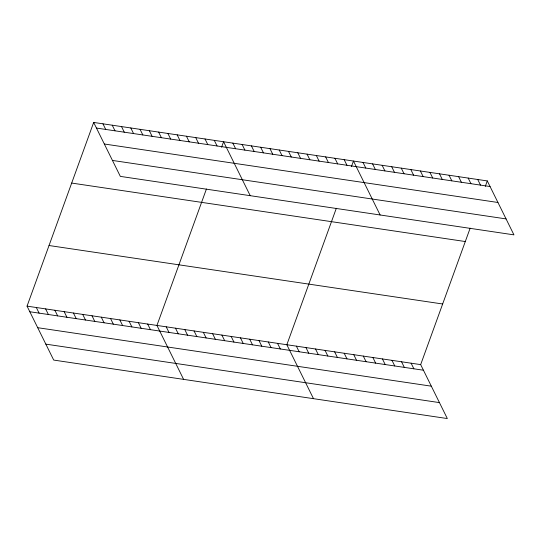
<?xml version="1.0" encoding="UTF-8"?>
<svg xmlns="http://www.w3.org/2000/svg" width="541" height="541" viewBox="0 0 541 541"><rect width="100%" height="100%" fill="white"/><g stroke="black" fill="none" stroke-linecap="round" stroke-linejoin="round"><path stroke-width="0.81" d="M470.156 228.16L420.668 364.614L447.326 418.558L53.708 360.076L27.05 306.138L93.674 122.442L487.292 180.924L513.95 234.862L120.332 176.386L93.674 122.442M206.439 188.978L156.944 325.439L183.602 379.376M221.573 147.253L223.568 141.742L250.226 195.68M336.333 208.278L286.838 344.732L313.496 398.676M351.461 166.547L353.462 161.042L380.12 214.98M485.291 186.429L487.292 180.924M96.447 128.055L490.065 186.53M104.332 144.007L497.95 202.483M112.454 160.434L506.065 218.909M71.689 183.068L465.307 241.543M49.035 245.519L442.653 303.995M27.05 306.138L420.668 364.614M29.823 311.751L423.441 370.227M37.708 327.697L431.319 386.173M45.829 344.13L439.441 402.605M477.73 179.504L480.503 185.11M468.175 178.084L470.947 183.69M458.612 176.664L461.385 182.27M449.057 175.243L451.83 180.85M439.495 173.823L442.267 179.429M429.939 172.403L432.712 178.009M420.377 170.983L423.15 176.589M410.815 169.563L413.595 175.169M401.26 168.143L404.032 173.749M391.698 166.723L394.47 172.329M382.142 165.303L384.915 170.909M372.58 163.882L375.353 169.489M363.025 162.462L365.797 168.068M344.184 159.663L346.957 165.269M334.906 158.283L337.679 163.896M325.628 156.904L328.401 162.516M316.35 155.524L319.122 161.137M411.106 363.194L413.879 368.806M307.072 154.144L309.844 159.757M401.55 361.773L404.323 367.386M297.793 152.772L300.566 158.378M391.988 360.353L394.761 365.966M288.515 151.392L291.288 157.005M279.237 150.013L282.01 155.625M382.426 358.933L385.199 364.546M269.959 148.633L272.732 154.246M372.871 357.513L375.643 363.126M260.681 147.253L263.453 152.866M363.309 356.093L366.081 361.706M251.403 145.874L254.175 151.487M353.753 354.673L356.526 360.286M242.125 144.501L244.897 150.107M344.191 353.253L346.964 358.866M232.846 143.122L235.619 148.734M334.636 351.833L337.408 357.445M325.073 350.412L327.846 356.025M214.29 140.362L217.063 145.975M315.511 348.992L318.291 354.605M205.012 138.983L207.785 144.596M305.956 347.572L308.728 353.185M195.734 137.61L198.506 143.216M296.394 346.152L299.166 351.765M186.456 136.231L189.228 141.837M177.178 134.851L179.95 140.464M277.56 343.359L280.333 348.965M167.899 133.471L170.672 139.084M268.282 341.98L271.055 347.586M158.621 132.092L161.394 137.705M259.004 340.6L261.776 346.213M149.343 130.712L152.116 136.325M249.726 339.221L252.498 344.833M140.065 129.34L142.838 134.946M240.447 337.841L243.22 343.454M130.787 127.96L133.559 133.573M231.169 336.461L233.942 342.074M121.509 126.58L124.281 132.193M221.891 335.089L224.664 340.695M112.23 125.201L115.003 130.814M212.613 333.709L215.386 339.322M102.952 123.821L105.725 129.434M203.335 332.33L206.107 337.942M194.057 330.95L196.829 336.563M184.779 329.57L187.551 335.183M175.5 328.191L178.273 333.804M166.222 326.818L168.995 332.424M147.666 324.059L150.439 329.672M138.388 322.679L141.16 328.292M129.11 321.3L131.882 326.913M119.831 319.927L122.604 325.533M110.553 318.548L113.326 324.154M101.275 317.168L104.048 322.781M91.997 315.788L94.77 321.401M82.719 314.409L85.492 320.022M73.441 313.029L76.213 318.642M64.163 311.657L66.935 317.263M54.884 310.277L57.657 315.89M45.606 308.897L48.379 314.51M36.328 307.518L39.101 313.131"/></g></svg>
